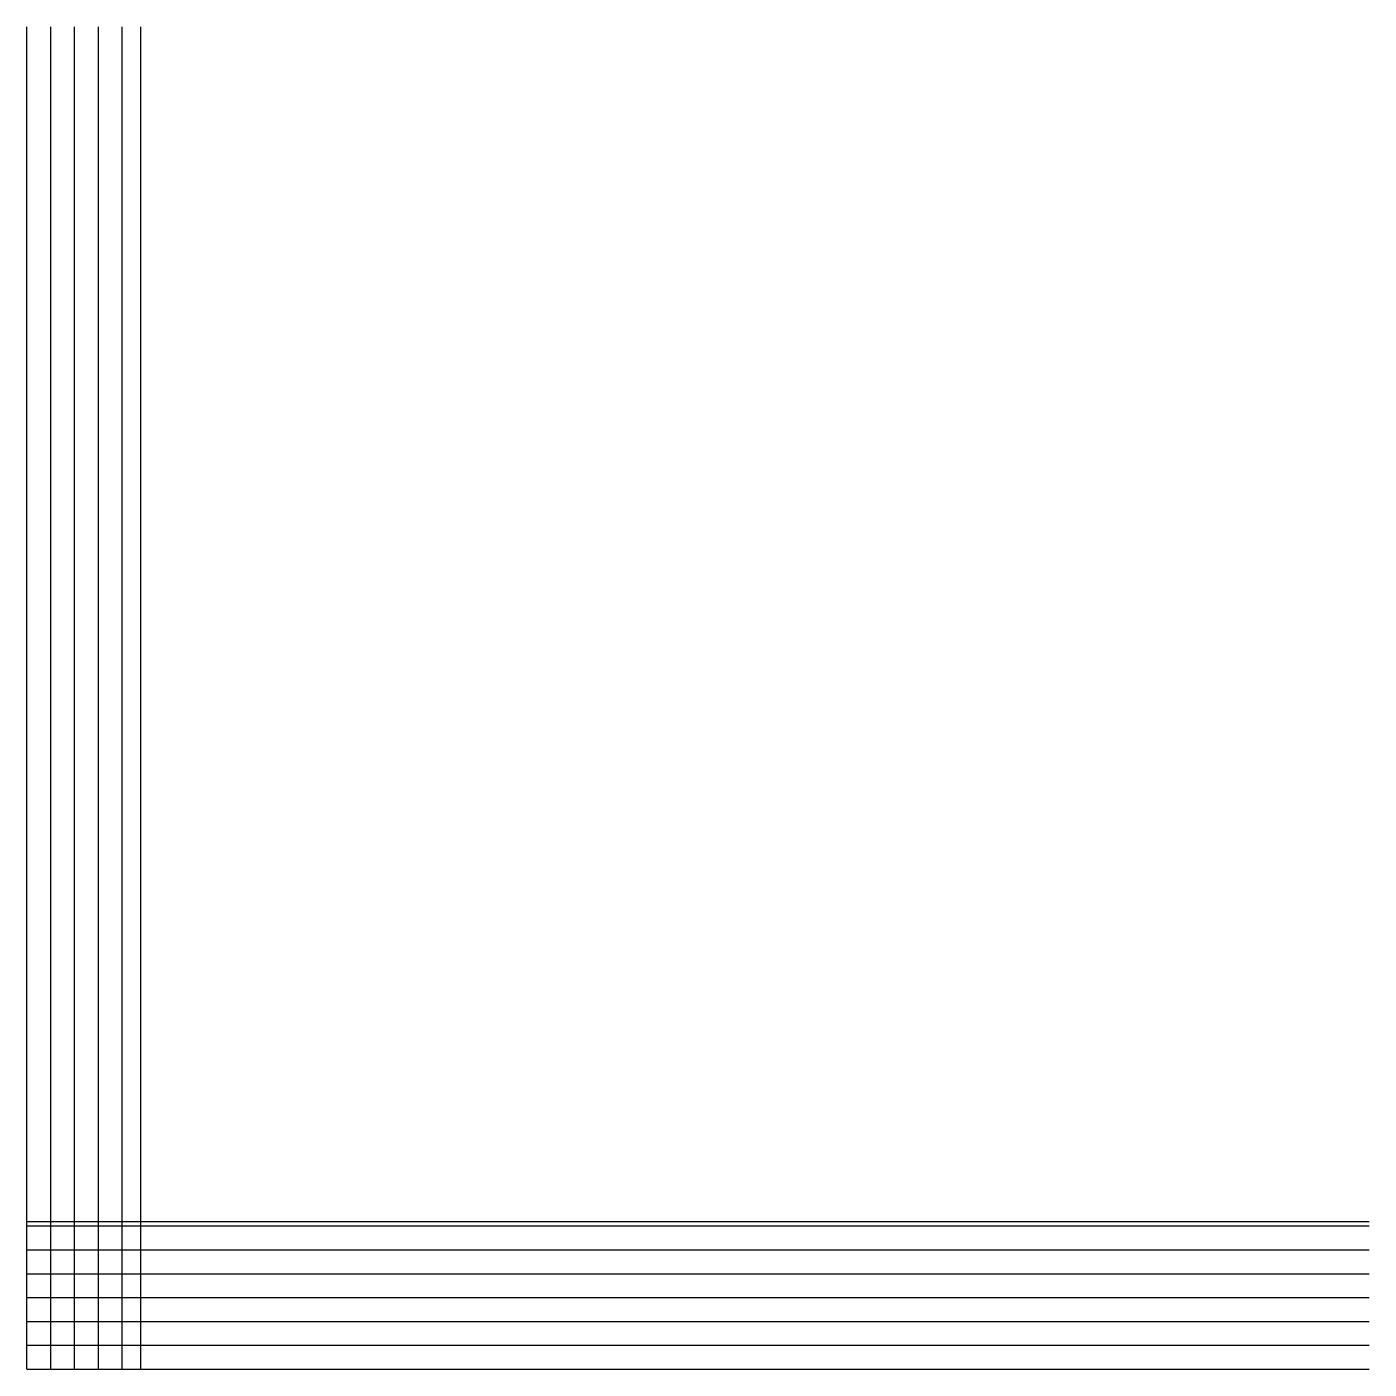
# Model space of a CAD drawing. Header units: inches. Extents: x 0 to 100, y 0 to 100.
import ezdxf

# ---------------------------------------------------------------- set-up
doc = ezdxf.new("R2010")
doc.units = ezdxf.units.IN
doc.header["$MEASUREMENT"] = 0
doc.layers.get('0').update_dxf_attribs({"lineweight": 25, "true_color": 0xffffff})

msp = doc.modelspace()

# ---------------------------------------------------------------- linework, layer by layer
for p, q in [((0, 0), (0, 100)), ((1.7777, 0), (1.7777, 100)), ((3.5554, 0), (3.5554, 100)), ((5.3331, 0), (5.3331, 100)), ((7.1108, 0), (7.1108, 100)), ((8.5, 0), (8.5, 100)), ((0, 11), (100, 11)), ((0, 10.6662), (100, 10.6662)), ((0, 8.8885), (100, 8.8885)), ((0, 7.1108), (100, 7.1108)), ((0, 5.3331), (100, 5.3331)), ((0, 3.5554), (100, 3.5554)), ((0, 1.7777), (100, 1.7777)), ((0, 0), (100, 0))]:
    msp.add_line(p, q)

doc.saveas('drawing.dxf')
